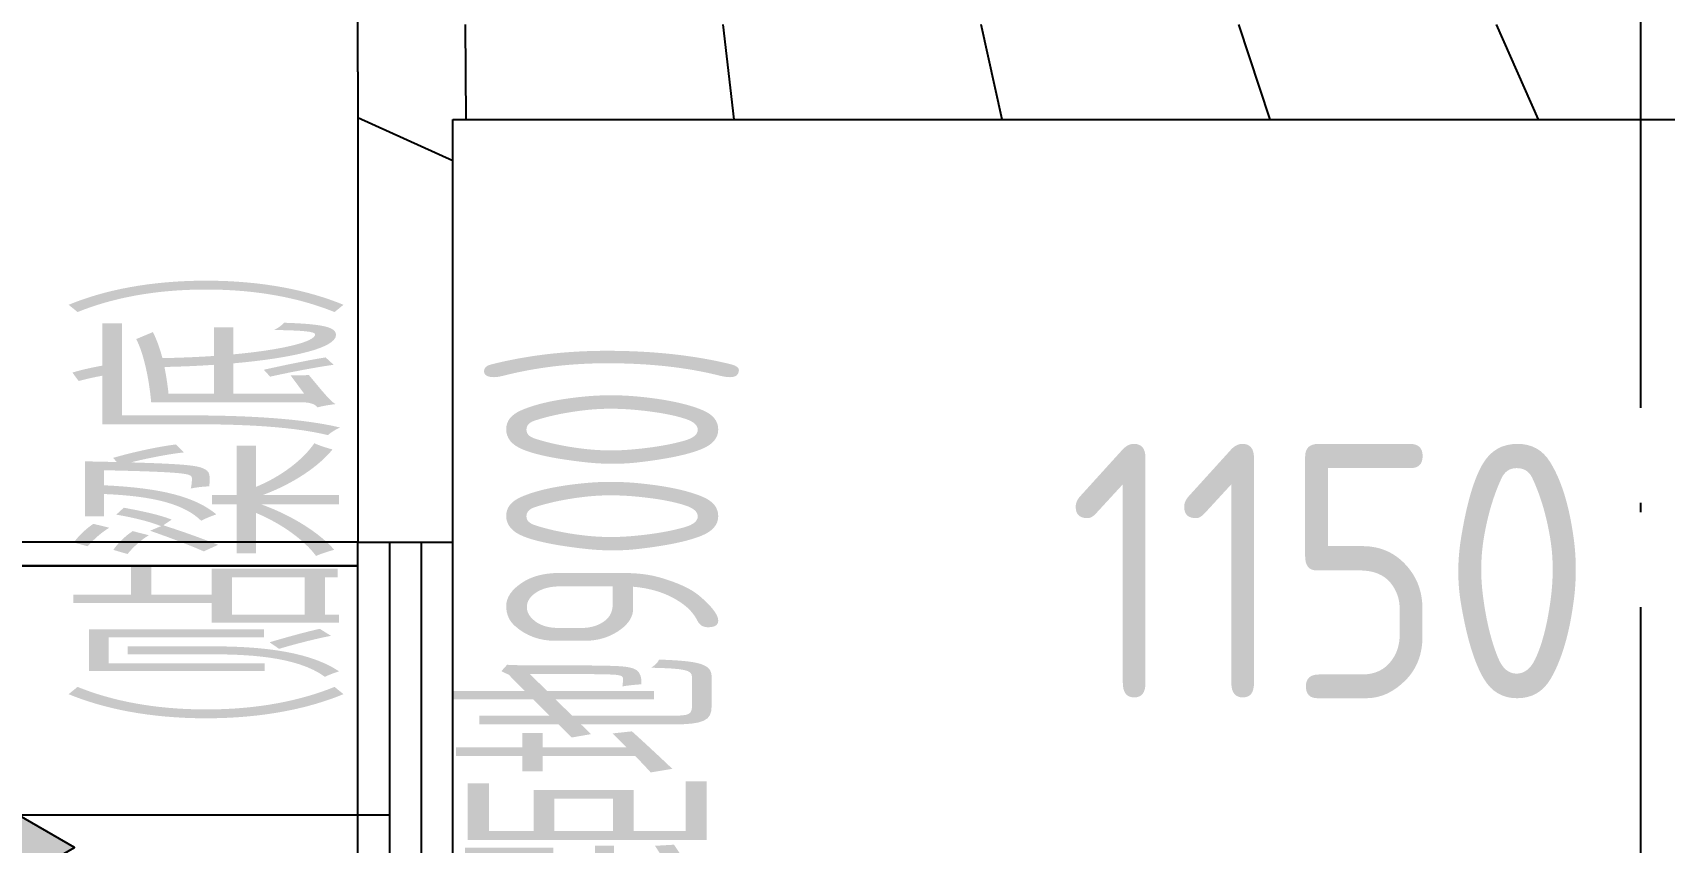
# Model space of a CAD drawing. Header units: inches. Extents: x 0 to 1813292486, y 0 to 3473589894.
# Drawn here: x 600419302 to 600422736, y 3473254796 to 3473256501 of the extents above; entities that cross this region are included whole.
import ezdxf

# ---------------------------------------------------------------- set-up
doc = ezdxf.new("R2010")
doc.units = ezdxf.units.IN
doc.header["$LTSCALE"] = 1000
doc.header["$MEASUREMENT"] = 0
doc.linetypes.add('AX-MALL-GIRD-200$0$DOTE', pattern=[2.4200000000000004, 2, -0.2, 0.02, -0.2])
for name, color, linetype in [('A-Anno-Note', 241, 'Continuous'), ('AX-MALL-DIM-P02$0$A-Anno-Dims', 3, 'Continuous'), ('AX-MALL-DIM-P02$0$A-Detl-Thin', 131, 'Continuous'), ('AX-MALL-DIM-P02$0$DIM_LEAD', 3, 'Continuous'), ('AX-MALL-GIRD-200$0$A-Grid', 222, 'AX-MALL-GIRD-200$0$DOTE'), ('AX-MALL-P02-200$0$A-Anno-Note', 241, 'Continuous'), ('AX-MALL-WALL-P02$0$A-Anno-Note', 241, 'Continuous'), ('AX-MALL-WALL-P02-QT$0$A-Detl-Fine', 152, 'Continuous'), ('AX-MALL-WALL-P02-QT$0$A-Detl-Patt', 8, 'Continuous'), ('AX-MALL-WALL-P02-QT$0$A-Detl-Thin', 131, 'Continuous'), ('AX-MALL-WALL-P02-QT$0$A-Wall', 2, 'Continuous'), ('AX-MALL-WALL-P02-QT$0$A-Wall-Patt', 13, 'Continuous'), ('AX-MALL-WALL-P02-QT$0$A-Wind', 4, 'Continuous'), ('AX-MALL-WORD-P02$0$A-Wind-Iden', 11, 'Continuous'), ('AX-MALL-ZTKD-P02$0$A-Anno-Note', 241, 'Continuous')]:
    doc.layers.add(name, color=color, linetype=linetype)
doc.styles.add('AX-MALL-DIM-P02$0$_TCH_DIM_T3', font='gbenor.shx')
doc.styles.add('AX-MALL-WORD-P02$0$_TCH_WINDOW', font='gbenor.shx', dxfattribs={"bigfont": 'gbcbig.shx'})
doc.dimstyles.new('AX-MALL-DIM-P02$0$_TCH_ARCH&&180', dxfattribs={"dimtxt": 535.5, "dimasz": 270, "dimexe": 450, "dimexo": 450, "dimgap": 137.25, "dimtad": 1, "dimdec": 0, "dimzin": 0, "dimdsep": 46, "dimtxsty": 'AX-MALL-DIM-P02$0$_TCH_DIM_T3', "dimblk": 'AX-MALL-DIM-P02$0$_ArchTick', "dimcen": 0.09, "dimclrt": 7, "dimazin": 2, "dimtfac": 1, "dimtdec": 0, "dimtix": 1, "dimtmove": 2, "dimatfit": 3, "dimfxl": 500, "dimtolj": 1, "dimtzin": 0, "dimarcsym": 0})
pattern_1 = [(45, (0, 359.0227), (-353.55353201463, 353.55353201463), [])]

# ---------------------------------------------------------------- blocks, each defined once
blk = doc.blocks.new('AX-MALL-WORD-P02')
at = {"layer": 'AX-MALL-WORD-P02$0$A-Wind-Iden', "style": 'AX-MALL-WORD-P02$0$_TCH_WINDOW', "width": 0.7}
for s, height, p in [('（贴梁底）', 506.3829787234042, (600248208.3611227, 3473167832.333247)), ('900)', 446.25, (600249066.8240689, 3473167849.519027)), ('距地', 506.3829787234042, (600248886.6698848, 3473167365.921729))]:
    blk.add_text(s, height=height, rotation=69.56816125516764, dxfattribs=at).set_placement(p)
blk = doc.blocks.new('AX-MALL-GIRD-200')
at = {"layer": 'AX-MALL-GIRD-200$0$A-Grid'}
blk.add_line((600267815.3798003, 3473212616.376537), (600229085.8408508, 3473108652.649456), dxfattribs=at)
blk = doc.blocks.new('AX-MALL-WALL-P02-QT$0$xf')
at = {"layer": 'AX-MALL-WALL-P02-QT$0$A-Detl-Thin'}
h = blk.add_hatch(color=6, dxfattribs=at)
h.dxf.hatch_style = 1
h.paths.add_polyline_path([(97742.53430771828, -73448.92074108124), (97915.73938786983, -73348.92074203491), (97742.53430759907, -73248.92074108124)])
at = {"layer": 'AX-MALL-WALL-P02-QT$0$A-Detl-Thin', "color": 6}
blk.add_lwpolyline([(97742.53430771828, -73448.92074108124), (97915.73938786983, -73348.92074203491), (97742.53430759907, -73248.92074108124), (97742.53430712223, -73448.92074155807)], dxfattribs=at)
blk = doc.blocks.new('AX-MALL-WALL-P02-QT$0$xfcyc')
at = {"layer": 'AX-MALL-WALL-P02-QT$0$A-Detl-Patt'}
blk.add_lwpolyline([(140477.1649265289, -46253.47522211075, 0.1316520738759052), (140309.6967332363, -45628.47333669662), (139227.1639059782, -46253.47155284882)], format="xyb", dxfattribs=at)
at = {"layer": 'AX-MALL-WALL-P02-QT$0$A-Detl-Thin'}
for points in [[(139177.1660671234, -47253.47244501114), (139227.1660672426, -47253.47244548798), (139227.166067481, -46253.47244501114), (139177.1660676003, -46253.47244596481)], [(139227.1660670042, -47253.47244548798), (140477.1660667658, -47253.47244501114), (140477.1660666466, -46253.47522306442), (139227.1660671234, -46253.47522354126)], [(140477.166066885, -47253.47244548798), (140527.1660665274, -47253.47244501114), (140527.1660662889, -46253.47244596481), (140477.166066885, -46253.47244596481)]]:
    blk.add_lwpolyline(points, close=True, dxfattribs=at)
at = {"layer": 'AX-MALL-WALL-P02-QT$0$A-Detl-Fine', "xscale": 2, "yscale": 2, "zscale": 2, "rotation": 269.9999994436274}
blk.add_blockref('AX-MALL-WALL-P02-QT$0$xf', (286582.3976411819, 149174.1344265938), dxfattribs=at)
blk = doc.blocks.new('AX-MALL-WALL-P02-QT$0$$WINLIB2D$00000001')
at = {"color": 0}
for points in [[(-0.4999999999999964, 0.5000000000000142), (-0.4999999999999964, -0.4999999999999858)], [(-0.4999999999999964, 0.5000000000000142), (0.5000000000000036, 0.5000000000000142)], [(0.5000000000000036, -0.4999999999999858), (0.5000000000000036, 0.5000000000000142)], [(0.5000000000000036, 0.1666666666666714), (-0.4999999999999964, 0.1666666666666714)], [(0.5000000000000036, -0.1666666666666572), (-0.4999999999999964, -0.1666666666666572)], [(-0.4999999999999964, -0.4999999999999858), (0.5000000000000036, -0.4999999999999858)]]:
    blk.add_lwpolyline(points, dxfattribs=at)
blk = doc.blocks.new('AX-MALL-WALL-P02-QT')
at = {"layer": 'AX-MALL-WALL-P02-QT$0$A-Wall-Patt'}
h = blk.add_hatch(dxfattribs=at)
h.set_pattern_fill('普通砖', color=256, scale=200, style=0)
h.set_pattern_definition(pattern_1)
h.paths.add_polyline_path([(600248907.4477849, 3473169213.215744), (600249004.8296112, 3473169283.651704), (600249249.1945934, 3473169939.613407), (600249131.5955305, 3473170196.849602), (600248782.5026988, 3473169259.761456)])
h = blk.add_hatch(dxfattribs=at)
h.set_pattern_fill('普通砖', color=256, scale=200, style=0)
h.set_pattern_definition(pattern_1)
h.paths.add_polyline_path([(600248782.5026988, 3473169259.761456), (600248436.9007956, 3473168332.044191), (600248624.3184249, 3473168262.225625), (600248935.0110449, 3473169096.234075), (600248907.4477849, 3473169213.215744)])
h = blk.add_hatch(dxfattribs=at)
h.set_pattern_fill('普通砖', color=256, scale=200, style=0)
h.set_pattern_definition(pattern_1)
h.paths.add_polyline_path([(600248907.4477849, 3473169213.215744), (600248935.0110449, 3473169096.234075), (600251371.4402261, 3473168188.592712), (600251417.985937, 3473168313.537798), (600251347.5499778, 3473168410.919625), (600249004.8296112, 3473169283.651704)])
h = blk.add_hatch(dxfattribs=at)
h.set_pattern_fill('普通砖', color=256, scale=200, style=0)
h.set_pattern_definition(pattern_1)
h.paths.add_polyline_path([(600251417.985937, 3473168313.537798), (600251534.967607, 3473168341.101058), (600251779.3325893, 3473168997.062761), (600251708.8966302, 3473169094.444588), (600251591.91496, 3473169066.881328), (600251347.5499778, 3473168410.919625)])
at = {"layer": 'AX-MALL-WALL-P02-QT$0$A-Wall'}
for p, q in [((600248782.5026988, 3473169259.761456), (600249131.5955305, 3473170196.849602)), ((600248782.5026988, 3473169259.761456), (600248436.9007956, 3473168332.044191)), ((600248624.3184249, 3473168262.225625), (600248935.0110449, 3473169096.234075)), ((600248935.0110449, 3473169096.234075), (600251371.4402261, 3473168188.592712)), ((600248436.9007956, 3473168332.044191), (600248624.3184249, 3473168262.225625))]:
    blk.add_line(p, q, dxfattribs=at)
at = {"layer": 'AX-MALL-WALL-P02-QT$0$A-Detl-Fine', "rotation": 69.56816140575324}
blk.add_blockref('AX-MALL-WALL-P02-QT$0$xfcyc', (600155099.2031324, 3473053141.551882), dxfattribs=at)
at = {"layer": 'AX-MALL-WALL-P02-QT$0$A-Wind'}
blk.add_blockref('AX-MALL-GIRD-200', (0, 0), dxfattribs=at)
at = {"layer": 'AX-MALL-WALL-P02-QT$0$A-Wind', "xscale": 1300, "yscale": -200, "zscale": 200, "rotation": 69.56816130921632}
blk.add_blockref('AX-MALL-WALL-P02-QT$0$$WINLIB2D$00000001', (600248303.6992697, 3473167688.027612), dxfattribs=at)
blk = doc.blocks.new('AX-MALL-WALL-P02')
at = {"layer": 'AX-MALL-WALL-P02$0$A-Anno-Note'}
blk.add_blockref('AX-MALL-WORD-P02', (0, 0), dxfattribs=at)
blk.add_blockref('AX-MALL-WALL-P02-QT', (0, 0), dxfattribs=at)
blk = doc.blocks.new('AX-MALL-ZTKD-P02')
at = {"layer": 'AX-MALL-ZTKD-P02$0$A-Anno-Note'}
blk.add_blockref('AX-MALL-GIRD-200', (0, 0), dxfattribs=at)
blk = doc.blocks.new('AX-MALL-DIM-P02$0$_ArchTick')
at = {"color": 0, "linetype": 'ByBlock', "const_width": 0.4}
blk.add_lwpolyline([(-0.5, -0.5), (0.5, 0.5)], dxfattribs=at)
blk = doc.blocks.new('*D501')
at = {"layer": 'AX-MALL-DIM-P02$0$A-Anno-Dims', "color": 0, "lineweight": -2, "transparency": 16777216}
for p, q in [((600250585.9813554, 3473166080.144382), (600250950.2156432, 3473167057.877532)), ((600251663.6327403, 3473165678.68762), (600252027.867028, 3473166656.42077)), ((600250793.123869, 3473166636.187866), (600251870.7752538, 3473166234.731103))]:
    blk.add_line(p, q, dxfattribs=at)
at = {"layer": 'AX-MALL-DIM-P02$0$A-Anno-Dims', "color": 0, "lineweight": -2, "transparency": 16777216, "xscale": 270, "yscale": 270, "zscale": 270}
for p, rotation in [((600250793.123869, 3473166636.187866), 159.5681613137453), ((600251870.7752538, 3473166234.731103), 339.5681613137453)]:
    blk.add_blockref('AX-MALL-DIM-P02$0$_ArchTick', p, dxfattribs=dict(at, rotation=rotation))
at = {"layer": 'AX-MALL-DIM-P02$0$A-Anno-Dims', "color": 7, "transparency": 16777216, "insert": (600250332.5261095, 3473167561.09743), "char_height": 535.5, "attachment_point": 5, "rotation": 339.56816131374524, "style": 'AX-MALL-DIM-P02$0$_TCH_DIM_T3'}
blk.add_mtext('\\A1;1150', dxfattribs=at)
blk = doc.blocks.new('AX-MALL-DIM-P02')
at = {"layer": 'AX-MALL-DIM-P02$0$DIM_LEAD'}
blk.add_line((600248298.6720444, 3473167770.018347), (600247524.0428084, 3473168058.590467), dxfattribs=at)
at = {"layer": 'AX-MALL-DIM-P02$0$A-Detl-Thin'}
blk.add_blockref('AX-MALL-ZTKD-P02', (-2.384185791015625e-06, 9.5367431640625e-07), dxfattribs=at)
at = {"layer": 'AX-MALL-DIM-P02$0$A-Anno-Dims'}
dim = blk.add_linear_dim(base=(600251870.7752538, 3473166234.731103), p1=(600250428.8895812, 3473165658.454716), p2=(600251506.540966, 3473165256.997954), angle=339.56816131374524, dimstyle='AX-MALL-DIM-P02$0$_TCH_ARCH&&180', dxfattribs=at)
dim.commit()
dim.dimension.update_dxf_attribs({"geometry": '*D501', "text_midpoint": (600250332.5261095, 3473167561.09743), "dimtype": 129})
blk = doc.blocks.new('AX-MALL-P02-200')
at = {"layer": 'AX-MALL-P02-200$0$A-Anno-Note'}
blk.add_blockref('AX-MALL-WALL-P02', (0, 0), dxfattribs=at)
blk.add_blockref('AX-MALL-DIM-P02', (0, 0), dxfattribs=at)

msp = doc.modelspace()

# ---------------------------------------------------------------- block references
at = {"layer": 'A-Anno-Note', "rotation": 20.43183869077545}
msp.add_blockref('AX-MALL-P02-200', (1250392458.527329, 9048125.682563305), dxfattribs=at)

doc.saveas('drawing.dxf')
